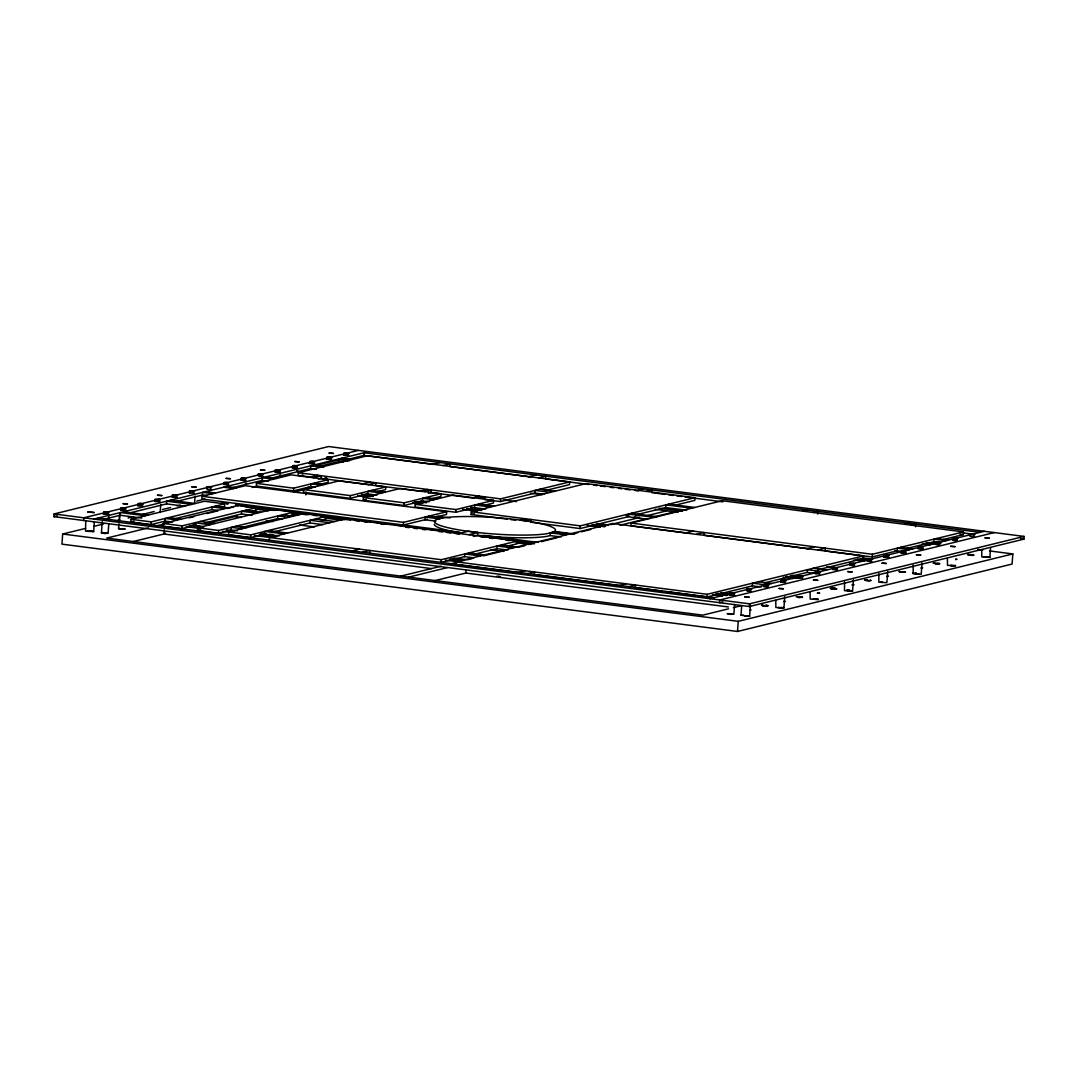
<?xml version="1.0" encoding="UTF-8"?>
<svg xmlns="http://www.w3.org/2000/svg" width="1078" height="1078" viewBox="0 0 1078 1078"><rect width="100%" height="100%" fill="white"/><g stroke="black" fill="none" stroke-linecap="round" stroke-linejoin="round"><path stroke-width="1.5" d="M53.9 516.645L54.089 513.95L328.669 446.535L1024.1 536.426L1023.911 539.135L749.331 606.537L53.9 516.645L57.174 515.85M85.566 528.395L62.686 534.014L61.958 544.147L737.514 631.465L1012.094 564.05L1012.821 553.93L989.469 550.912M83.68 520.499L83.895 517.79L190.132 491.716M85.728 520.822L85.58 531.144L93.651 531.589L94.338 521.927M104.674 533.004L101.413 532.842L102.221 521.59M104.997 533.394L108.11 533.327L108.811 523.558M109.04 520.351L108.622 516.861M124.63 528.719L125.264 529.109L118.567 528.624L118.917 523.8M119.146 520.593L119.604 514.152M119.483 520.431L119.941 514.004M104.283 519.165L120.21 515.257L120.413 512.562L145.287 515.769M172.642 522.116L165.082 521.132L151.014 524.595L130.815 521.981L131.004 519.273L204.456 501.243L224.655 503.857L224.453 506.566L221.34 507.32M151.014 524.595L151.203 521.887L224.655 503.857M160.177 512.522L160.757 504.491M534.432 543.218L239.464 505.137L163.277 523.463L163.074 526.158L181.886 528.597L194.566 525.485L194.768 522.776L209.994 524.743M133.335 541.506L163.91 534.001L164.22 529.662M165.082 521.132L165.284 518.437L177.385 520M128.134 513.317L166.538 503.884L166.726 501.189L191.601 504.396M181.886 528.597L182.074 525.889L256.335 507.657L256.146 510.366L251.592 511.484M194.619 502.496L195.078 496.069M237.322 530.848L231.204 530.053L218.484 533.165L197.517 530.457L197.705 527.762L273.219 509.22M434.528 517.386L446.535 514.449L446.723 511.74L245.272 485.706L202.031 496.311L201.829 499.02L460.023 532.316M175.054 501.796L202.502 495.058L202.704 492.35L212.824 493.67M173.154 519.151L211.894 509.638L212.083 506.943L224.184 508.506M218.484 533.165L218.672 530.47L294.186 511.929L293.998 514.637L289.605 515.715M321.298 520.189L325.893 519.057L326.082 516.362L304.09 513.519L228.765 532.006L228.576 534.715L250.568 537.558L264.582 534.109L279.121 535.995M231.204 530.053L231.393 527.344L242.119 528.732M204.618 523.019L241.459 513.963L241.647 511.268L256.874 513.236M250.568 537.558L250.756 534.85L326.082 516.362M318.805 484.642L328.076 482.378L328.264 479.67L291.073 474.859L256.47 483.362L256.281 486.057L293.472 490.867L310.774 486.623L315.18 487.189M232.646 487.66L262.075 480.438L262.277 477.729L273.489 479.184M264.582 534.109L264.784 531.414L284.161 533.92M269.365 540.199L269.567 537.504L346.011 518.734M240.65 527.735L277.666 518.639L277.854 515.944L288.567 517.332M293.472 490.867L293.661 488.159L328.264 479.67M544.417 490.759L569.507 484.601L569.696 481.906L367.436 455.751L298.283 472.73L298.094 475.438L311.138 477.123M305.802 494.91L306.004 492.013M271.575 478.106L310.545 468.539L310.733 465.831L323.656 467.367L323.723 466.491L313.469 465.157L313.415 466.033L338.842 459.794L347.628 460.926M310.774 486.623L310.963 483.914L321.244 485.248M272.909 532.074L309.992 522.965L310.181 520.27L329.572 522.763M318.333 479.077L321.069 478.403L321.257 475.694L313.078 477.702M319.64 466.302L338.708 461.613L338.91 458.918L349.164 460.239L349.097 461.114M350.404 495.624L303.619 489.574L303.43 492.282L350.215 498.319L350.404 495.624L385.762 486.946L385.56 489.641L376.074 491.972M346.267 459.767L363.906 455.428L364.108 452.733L980.05 532.343M433.882 499.747L422.67 498.292L422.482 501L404.048 505.515L363.178 500.232L363.367 497.537L400.221 488.482L441.104 493.764L440.915 496.473L431.645 498.75M369.633 553.162L369.821 550.454L362.626 552.232M404.048 505.515L404.25 502.82L441.104 493.764M446.723 511.74L403.482 522.358L403.293 525.053L427.319 519.165M485.935 504.881L493.428 503.049L493.616 500.34L452.895 495.085L415.259 504.315L415.07 507.01L455.792 512.279L474.616 507.657L474.805 504.962L490.665 507.01M428.37 493.306L431.119 492.633L431.308 489.924L424.436 491.622M508.587 545.832L517.561 543.635L517.763 540.927L441.306 559.698L441.118 562.406L464.578 556.639L473.902 557.852M455.792 512.279L455.994 509.584L493.616 500.34M817.838 569.79L863.235 558.647L863.424 555.938L612.479 523.504L456.25 561.854L456.048 564.562L503.574 570.707M464.578 556.639L464.766 553.944L480.316 555.952M433.679 580.934L465.858 573.038L466.06 570.141M507.428 519.165L471.099 514.462L471.288 511.767L586.041 483.591L695.014 497.686L694.825 500.381L674.774 505.299M459.457 533.394L468.162 531.252L477.864 532.505L477.662 535.214L473.309 536.278M473.431 554.469L496.958 548.689L497.147 545.994L512.697 548.001M478.43 498.386L484.736 496.837L484.548 499.532L500.367 501.58L500.556 498.871L569.696 481.906M500.367 501.58L534.931 493.091L535.133 490.396L550.359 492.363M478.875 535.348A60.624 8.233 4.1 0 0 547.018 536.345L550.076 535.564L550.265 532.855L554.227 531.885L570.006 533.933M525.781 518.814L520.283 520.162L525.444 520.822L530.942 519.475L530.753 522.183L580.072 528.557L580.274 525.848L695.014 497.686M580.072 528.557L628.191 516.739L628.393 514.044L654.319 517.386M942.576 539.687L963.274 534.607L963.462 531.912L722.22 500.718L631.142 523.073L630.953 525.781L688.114 533.165M635.791 514.88L665.611 507.549L665.813 504.854L691.739 508.21M698.665 595.918L706.993 596.996L707.195 594.301L863.424 555.938M730.075 614.325L733.902 614.217L734.603 604.448M737.514 631.465L738.241 621.332L1012.821 553.93M750.409 605.108L749.601 616.373L741.004 615.255L741.691 605.607M749.331 606.537L749.52 603.828L1024.1 536.426M706.993 596.996L752.336 585.866L752.525 583.171L767.981 585.138M775.783 600.406L775.864 607.507L783.935 607.952L784.73 596.686M764.679 582.834L807.166 572.405L807.368 569.71L820.803 571.448L968.987 535.065M810.104 591.97L810.184 599.085L818.256 599.516L817.703 598.842M817.798 514.098L818 511.403L813.459 512.522M844.546 581.945L844.505 590.65L852.577 591.094L853.385 579.843M817.771 550.036L825.344 548.176L825.155 550.885L872.196 556.962L872.398 554.267L963.462 531.912M878.866 573.509L878.84 582.228L886.898 582.672L887.706 571.407M915.545 526.738L915.734 524.043L911.206 525.148M922.027 562.986L921.218 574.237L913.16 573.806L913.187 565.088M906.746 548.486L933.844 541.83L934.033 539.135L946.08 540.684M947.4 558.269L947.481 565.371L955.539 565.815L955 565.141M981.721 549.847L981.802 556.949L989.86 557.393L990.561 547.745M101.413 532.842L102.747 532.505M109.269 517.13L108.568 517.413M118.567 528.624L119.281 528.341M177.344 497.618L171.941 497.227L173.019 496.971M246.566 483.429L245.326 483.618M326.014 478.08L327.119 478.43M732.407 614.015L731.679 614.19M763.035 605.378L764.612 605.715M881.534 582.282L880.753 581.945L882.073 581.81M904.024 571.879L903.283 572.068M904.887 571.933L901.019 571.892M953.653 565.492L951.928 565.546M107.706 512.535L107.409 512.158M124.873 508.317L124.563 507.94M193.514 491.46L193.218 491.083M210.682 487.256L210.372 486.879M223.631 484.413L228.832 484.979L227.822 484.574M227.835 483.038L227.539 482.661M105.873 533.3L106.493 533.044M240.798 480.209L246 480.775L244.383 480.262M245.002 478.821L244.693 478.443M122.609 529.096L123.418 528.759M262.17 474.616L261.86 474.239M296.733 466.154L295.022 465.925M313.9 461.936L312.189 461.721M330.811 457.759L329.625 457.274M347.965 453.555L346.2 452.895M733.512 593.426L733.202 593.048M750.665 589.208L750.369 588.831M767.832 584.99L767.523 584.613M785 580.786L784.69 580.409M802.153 576.568L801.857 576.191M819.32 572.351L819.01 571.973M870.795 559.711L868.342 559.037M887.962 555.507L887.234 555.062M765.569 605.769L766.727 605.647L765.623 605.297M767.388 605.809L766.579 605.31M905.129 551.289L904.402 550.845M796.103 596.66L801.736 597.104M922.283 547.072L921.569 546.64M800.321 597.333L800.698 597.01M939.45 542.867L938.722 542.423M956.604 538.65L955.89 538.205M834.641 588.911L835.369 588.804L834.682 588.521M848.952 590.825L849.76 590.488M887.706 576.231L886.642 576.407M933.993 563.026L936.23 563.592M936.715 563.619L938.345 563.524L937.658 563.242M972.275 555.183L971.979 554.806M986.249 557.124L987.057 556.787M193.38 490.921L343.774 454M347.022 453.205L358.475 450.388M93.813 519.084L368.393 451.682M93.732 526.387L103.542 523.975M114.982 521.173L119.887 519.973M128.053 517.966L132.958 516.753M142.768 514.354L154.208 511.538M162.387 509.53L170.553 507.536M177.088 505.919L180.363 505.124M196.708 501.108L204.874 499.101M252.279 487.472L257.17 486.259M299.671 475.829L302.945 475.034M309.669 477.271L317.848 475.263M130.815 521.981L133.982 521.2M120.763 529.055L121.841 528.799M148.535 527.829L106.709 538.097L702.789 615.147L728.526 608.827M154.976 526.239L164.624 523.881M189.162 517.858L193.946 516.685M206.707 513.546L217.877 510.81M227.445 508.452L233.832 506.889M293.445 492.255L338.964 480.896L385.762 486.946M433.154 464.254L440.08 462.556M362.356 483.914L370.118 482.014M207.582 523.288L234.694 516.631L241.337 517.48M443.058 465.534L449.984 463.836L449.796 466.531L530.713 477.002M368.15 484.669L375.899 482.769L375.71 485.464L422.36 491.501M197.517 530.457L200.589 529.702M350.215 498.319L367.881 493.98L368.083 491.285L381.679 493.037M363.178 500.232L366.224 499.491M420.663 491.123L427.548 489.439M528.934 476.638L535.86 474.94M538.852 477.918L545.764 476.22L545.576 478.915L588.723 484.494M473.255 497.713L479.562 496.163M471.099 514.462L474.333 513.68M352.331 550.898L359.526 549.133M637.866 490.301L643.674 488.873M469.146 534.648L477.864 532.505M646.18 491.366L651.988 489.938L651.786 492.646L665.032 494.357M400.841 576.11L441.064 566.233M449.108 564.266L458.756 561.894L445.47 560.183M472.124 558.62L467.34 559.792L454.04 558.067M483.294 555.871L504.032 550.777M518.383 547.26L524.757 545.697M541.318 541.628L557.272 537.706M571.623 534.189L578.01 532.626M581.204 531.831L590.771 529.487M610.525 524.636L639.483 517.521M645.924 515.944L666.837 510.81M408.656 577.121L447.276 567.648M619.958 525.255L645.709 518.936M653.753 516.955L674.666 511.821M518.491 572.378L525.08 570.761M685.635 532.963L693.208 531.104M527.91 573.59L534.499 571.973L534.311 574.682L620.915 585.866M696.469 534.365L704.042 532.505L703.853 535.2L809.376 548.837M802.948 511.161L807.489 510.042M619.527 585.435L626.102 583.818M628.946 586.648L635.535 585.031L635.346 587.739L662 591.175M904.711 524.312L909.239 523.194M806.937 548.635L814.51 546.775M872.196 556.962L897.152 550.845L897.341 548.136L909.401 549.699M709.755 598.708L764.356 585.3M797.922 577.053L765.299 585.004M801.197 576.258L815.898 572.647M972.154 534.284L984.335 531.292M994.293 532.572L719.7 599.988L719.498 602.683L722.786 601.874M733.363 607.642L741.408 605.661M798.124 597.32L800.914 597.279M833.213 588.238L830.181 588.453L835.234 588.857M902.178 571.785L900.076 572M969.742 555.197L972.531 555.143M258.316 475.937L263.153 476.557L260.148 475.924M222.876 503.022L221.542 503.345L227 503.453M870.458 559.738L872.021 559.603L869.03 559.064M867.035 561.045L871.873 561.678L869.582 561.086M849.882 565.263L854.719 565.883L853.102 565.371M832.715 569.48L837.552 570.1L836.555 569.683M815.561 573.685L819.886 573.995M747.755 588.682L748.051 589.06M968.677 554.55L973.003 554.86M730.588 592.9L730.897 593.277M933.844 562.878L933.144 563.174L938.21 563.578M899.524 571.313L898.823 571.596L900.48 571.946M866.389 579.951L867.116 580.382M870.35 580.53L869.474 580.624M832.068 588.372L832.795 588.817M797.073 596.673L798.475 597.239M762.752 605.108L761.54 605.176L762.698 605.553M727.919 613.436L727.205 613.732L728.876 614.083M747.566 616.104L745.518 616.077M347.628 453.569L349.205 453.434L346.779 453.056M313.294 461.99C318.738 461.761 305.087 460.912 311.448 461.896M293.917 465.642L293.539 465.979M296.14 466.208C301.597 466.1 288.621 465.036 293.876 466.046M296.706 471.113L298.027 470.911L296.868 470.534M261.819 474.63L263.396 474.495L261.442 474.172M279.539 475.331L280.671 474.872M242.429 478.282L241.701 478.403L242.388 478.686M244.652 478.848L246.229 478.713L244.275 478.389M207.353 488.536C203.567 489.156 214.239 489.938 210.668 488.779M190.954 490.921L190.213 491.11L191.79 491.433M193.164 491.487L194.741 491.352L192.329 490.975M190.186 492.754L189.108 493.023L194.35 493.212M139.466 503.561L139.075 503.884M141.69 504.127L143.253 504.086L141.73 503.722M226.906 504.046L228.253 503.709L226.986 503.318M123.471 529.204L124.024 528.732M103.057 532.599L101.965 532.855L102.989 533.179M971.197 533.893L970.82 534.23M970.523 535.739C966.75 536.359 977.423 537.14 973.838 535.982M939.1 542.881C944.463 542.557 930.92 541.83 937.254 542.786M919.709 546.533L918.982 546.721L919.669 546.937M921.933 547.098C927.309 546.775 913.74 546.074 920.086 547.004M887.612 555.52L889.188 555.386L886.776 555.008M868.235 559.172L867.494 559.361L868.181 559.576M968.812 554.415L967.478 554.631L972.073 555.439M955.674 559.657L957.008 559.32L955.755 558.93M836.124 568.16L837.7 568.119L836.178 567.769M938.13 563.767L939.841 563.659L939.207 563.268M939.14 563.821L937.51 563.767M816.747 571.812L816.369 572.149M818.97 572.378L820.547 572.243L818.121 571.866M920.962 567.985L921.865 567.607M921.353 568.079L922.674 567.863L922.04 567.486M784.649 580.799C789.568 580.88 780.054 579.56 782.385 580.638M915.909 573.388L915.06 573.523L915.855 573.86M918.887 574.022L917.445 574.035M887.032 576.501L888.353 576.299L887.72 575.908M765.259 584.451L764.531 584.572L765.218 584.855M767.482 585.017L769.059 584.882L766.647 584.505M832.418 588.345L830.828 588.386L831.839 588.804M846.809 590.272L847.753 590.245M818 593.264L819.078 592.994L817.528 592.725M784.056 601.78L785.404 601.457L784.137 601.052M766.512 605.903L768.223 605.782L766.984 605.27M767.536 605.957L765.097 605.755M749.736 610.202L751.07 610L750.436 609.609M912.608 573.132L916.381 573.011M741.004 615.255L743.51 615.188M345.822 453.003L343.828 453.043L345.769 453.474M347.197 453.569L348.127 453.703M345.256 454.835L343.559 455.105L348.8 455.293M330.959 457.907L328.952 457.84M311.502 461.424L310.343 461.613L311.03 461.829M312.876 462.004L313.806 462.125M296.639 466.343L293.957 466.195M277.181 469.86L276.372 470.183M278.555 470.426L280.536 470.385L279.027 470.021M279.485 470.547L276.79 470.399M262.318 474.765L260.916 474.616M242.86 478.282L240.866 478.322L243.857 478.955M244.234 478.848L245.164 478.982M227.997 483.187L225.315 483.038M208.539 486.704L207.367 486.892L210.83 487.404M209.914 487.283L211.894 487.229L209.954 486.811M308.928 487.418L306.273 487.835L308.807 488.482M193.676 491.608L192.275 491.474M174.205 495.139L173.046 495.314L174.623 495.651M175.579 495.705L177.574 495.664L176.051 495.301M176.509 495.826L175.108 495.691M159.355 500.044L156.054 499.801M139.884 503.561L137.903 503.601L141.568 504.261M141.258 504.127L142.188 504.248M125.035 508.466L121.733 508.223M105.563 511.983L104.404 512.104L105.509 512.454M106.938 512.549L108.945 512.414L106.52 512.037M107.867 512.683L106.466 512.535M971.628 533.893L969.634 533.933L971.157 534.297M973.919 534.594L971.911 534.513M955.836 538.677L957.83 538.542L953.653 538.434M956.765 538.798L955.364 538.663M937.294 542.315L936.149 542.436L936.836 542.719M939.598 543.016L938.197 542.867M921.515 547.098L922.445 547.233M902.973 550.75L901.828 550.858L902.502 551.154M905.277 551.437L902.596 551.289M887.194 555.534L888.11 555.655M971.83 555.345C978.325 555.561 967.815 553.822 969.661 555.049M868.652 559.172L866.658 559.307L869.07 559.684M870.957 559.873L869.555 559.725M852.86 563.956L854.854 563.915L853.331 563.551M853.789 564.077L849.491 563.524L853.25 563.403M834.332 567.594L833.523 567.931M836.636 568.295L833.334 568.052M818.539 572.378L819.469 572.499M800.011 576.029L798.852 576.137L799.539 576.42M802.315 576.717L799.62 576.568M799.526 577.862L797.841 578.037L802.719 578.212M866.847 579.789L864.516 579.91L866.16 580.382M867.17 579.924L865.661 580.274M784.218 580.799L785.148 580.934M868.855 580.624L871.199 580.503L870.566 580.126M782.372 582.08L780.674 582.255L785.566 582.43M881.481 581.824L882.383 581.851M765.69 584.451L763.696 584.492L765.636 584.909M851.943 584.936L854.032 584.721L853.399 584.33M747.593 588.534L750.288 588.682M831.906 588.224L834.615 588.372M749.897 589.235L751.905 589.1L749.48 588.709M750.827 589.356L748.132 589.208M730.439 592.752L731.841 592.887M731.369 592.873L729.375 592.913L731.315 593.345M733.66 593.574L731.652 593.493M817.38 593.264L819.711 593.143L817.703 592.523M814.631 599.247L816.369 599.193L815.103 598.842M815.52 599.328L814.159 599.233M780.31 607.669L781.2 607.749M731.248 614.19L733.094 613.948M745.989 616.104L746.879 616.185M346.294 453.016L344.664 453.124L345.351 453.407M347.507 453.703L345.445 453.555M329.14 457.234L327.51 457.341L328.197 457.624M329.572 457.773L332.024 457.746L330.084 457.315M313.186 462.125L311.798 462.058M294.024 465.521L295.426 465.588M296.019 466.343L294.631 466.262M277.652 469.873L275.186 469.9L276.709 470.264M260.485 474.091L259.205 474.401M261.698 474.765L260.31 474.697M242.55 478.147L244.612 478.309M243.763 478.834L244.544 478.982M209.011 486.73L206.545 486.744L209.536 487.377M191.062 490.786L193.137 490.948M191.844 490.935L189.378 490.962L193.056 491.622M157.172 501.203L154.787 501.445L160.029 501.634M139.574 503.426L142.256 503.669M971.305 533.772L972.086 533.906M972.518 534.445L974.984 534.418L973.043 534.001M123.202 507.792L121.922 508.102M954.677 539.97C947.724 539.862 960.053 541.708 956.685 540.186M106.035 512.01L103.582 512.023L105.981 512.508M938.978 543.016L937.59 542.948M919.83 546.398L921.218 546.479M921.825 547.233L919.75 547.085M168.424 522.21L164.705 522.439L167.238 523.234M168.667 522.507L166.78 522.628L168.06 523.032M903.445 550.764C895.791 550.777 911.449 551.869 903.93 550.804M985.777 557.097L987.583 556.814M886.291 554.981L884.661 555.076L885.348 555.359M886.722 555.507L887.504 555.655M123.175 529.325L120.588 529.136M870.337 559.873L868.262 559.725M935.165 563.686L937.739 563.875M834.803 567.621L832.337 567.634L833.86 567.998M836.016 568.295L833.941 568.146M816.855 571.677L818.93 571.839M817.636 571.825L815.184 571.852L816.706 572.216M818.067 572.364L818.849 572.512M800.914 576.582C808.648 576.528 792.829 575.423 800.428 576.541M866.604 579.694L867.534 579.816M868.167 580.597L869.097 580.719M784.528 580.934L780.863 580.274L784.609 580.26M765.38 584.316L766.162 584.465M767.374 585.152L765.973 585.071M765.892 586.311C758.952 586.203 771.282 588.049 767.9 586.54M833.752 588.898L835.72 588.561M847.591 590.259L848.305 590.259M848.48 590.798L850.69 590.771L848.548 590.299M748.994 588.682L746.528 588.709L748.469 589.127M732.258 593.426L734.724 593.399L732.784 592.981M798.987 596.794L797.72 597.104M799.526 597.455L802.544 597.36L800.361 596.942M766.135 605.998L764.396 605.903M779.839 607.655L781.914 607.453M731.571 614.325L729.065 613.961M346.119 453.622L346.82 453.676M329.747 457.166L326.674 457.261L328.615 457.678M329.504 459.12L326.391 459.322L331.633 459.511M311.879 461.33L312.58 461.371M277.558 469.752L278.259 469.806M277.477 470.48L278.178 470.534M261.092 474.01L258.033 474.118L259.555 474.468M243.224 478.174L243.938 478.228M971.992 533.785L972.706 533.839M310.006 487.458L312.189 487.647M310.814 487.795L308.362 487.876L309.642 488.28M226.771 482.445C217.985 482.297 233.279 483.779 227.121 482.594M955.539 538.057L952.467 538.151L953.99 538.515M954.758 538.731L955.458 538.784M208.903 486.609L209.617 486.65M937.671 542.221L938.386 542.261M938.224 544.242C930.071 543.757 942.468 546.047 939.517 544.403M920.437 547.152L921.138 547.206M174.582 495.031L175.97 495.152M175.215 495.813L172.224 495.179L176.576 495.247M903.351 550.642L904.051 550.696M985.292 557.07L986.087 557.178M886.898 554.9L883.825 554.995L886.817 555.628M140.261 503.453L141.649 503.588M140.895 504.234L138.9 504.019M140.719 505.461L137.62 505.663L142.862 505.851M936.014 563.781L936.89 563.834M951.766 565.6L950.176 565.438M852.496 564.063L851.108 563.929M105.94 511.888L107.328 512.01M105.86 512.602L106.56 512.656M901.68 572.202L905.52 572.081L904.887 571.69M834.709 567.5L836.097 567.621M818.175 572.485L816.787 572.364M868.248 580.692L866.51 580.53M800.388 575.921L801.762 576.043M783.841 580.907L782.466 580.786M104.27 533.435L105.159 533.502M833.146 588.143L835.625 588.413M832.189 588.965L836.865 588.938L834.264 588.453M833.038 589.06L833.927 589.114M848.063 590.272L848.858 590.299M766.054 584.343L767.442 584.465M847.995 590.771L848.804 590.879M748.819 589.289L749.52 589.329M749.453 590.582C741.3 590.097 753.697 592.401 750.746 590.744M798.892 596.66L799.606 596.713M799.593 597.549L797.868 597.387M731.733 592.765L733.121 592.9M813.674 599.193L814.483 599.314M765.205 605.876L763.547 605.809M779.354 607.615L780.149 607.736M745.828 616.158L744.723 616.064M328.278 457.759L329.073 457.732M972.585 533.947L973.986 534.001M311.111 461.977L311.919 461.95M971.238 534.445L972.033 534.405M954.07 538.65L954.879 538.623M278.137 469.914L278.933 469.873M936.917 542.867L937.712 542.84M326.526 478.578L327.375 478.672M260.97 474.118L261.779 474.091M259.636 474.616L260.431 474.589M985.521 557.137L984.403 556.949M242.469 478.834L243.156 478.901M227.458 482.513L224.534 482.607L225.221 482.904M885.429 555.507L886.103 555.574M950.5 565.438L955.539 565.815M209.496 486.757L210.291 486.73M900.831 572.108L901.774 572.122M835.288 567.648L836.703 567.715M158.803 499.37C147.201 498.791 165.379 500.866 158.897 499.518M817.582 572.324L816.181 572.27M867.453 580.543L865.755 580.422M882.559 582.416L881.44 582.228M124.482 507.792C112.638 507.347 132.702 509.355 123.687 507.819M832.445 588.898L833.254 588.857M847.537 590.717L848.238 590.838M799.701 596.633L801.911 596.969M799.472 596.821L800.294 596.794M813.216 599.139L813.917 599.274M730.978 593.426L731.773 593.399M103.421 533.354L107.221 533.044M778.882 607.574L779.596 607.696M729.227 614.244L730.17 614.244M1020.596 538.704L1023.911 539.135M363.906 455.428L433.275 464.402M593.695 485.14L597.01 485.572M600.338 485.989L605.31 486.636M610.296 487.283L613.611 487.714M618.583 488.347L621.912 488.779M625.227 489.21L630.199 489.857M635.185 490.503L638.499 490.921M668.333 494.789L673.292 495.422M676.607 495.853L681.565 496.5M684.88 496.918L689.839 497.564M693.154 497.996L722.92 501.836M963.368 532.923L973.259 534.203M346.51 453.286L348.221 453.515M972.302 534.176L974.013 534.405M959.999 534.189L963.274 534.607M341.645 458.244L351.9 459.565M329.356 457.503L331.054 457.719M955.148 538.394L956.86 538.609M936.405 538.542L948.465 540.105M668.805 504.113L694.731 507.469M338.708 461.613L343.1 462.192M539.916 489.21L555.143 491.177M933.844 541.83L941.377 542.8M937.981 542.598L939.693 542.827M665.611 507.549L686.686 510.271M659.197 508.21L682.549 511.241M926.083 542.719L934.424 543.797M977.786 549.403L982.799 550.049M534.931 493.091L544.067 494.276M530.578 493.198L542.207 494.708M655.208 509.315L677.981 512.252M922.256 543.824L930.57 544.902M920.828 546.815L922.539 547.045M310.545 468.539L316.406 469.294M987.273 557.056L989.86 557.393L989.321 556.72M900.561 547.354L912.608 548.904M631.263 513.33L657.203 516.685M277.868 470.143L279.579 470.358M298.283 472.73L500.556 498.871M903.66 551.033L905.372 551.249M503.264 499.896L516.551 501.607M626.237 515.783L629.552 516.214M634.538 516.861L639.524 517.507M894.942 550.521L901.666 551.424M628.191 516.739L647.649 519.259M321.069 478.403L365.038 484.089M431.119 492.633L474.374 498.225M260.701 474.347L262.412 474.576M886.507 555.237L888.205 555.466M631.142 523.073L872.398 554.267M478.659 504.019L494.506 506.067M314.372 483.079L324.653 484.413M371.519 490.436L385.115 492.201M425.648 497.564L436.859 499.02M265.269 477.002L276.48 478.443M366.304 493.67L376.95 495.152M421.148 500.758L428.882 501.822M470.992 507.199L485.706 509.099M597.293 523.531L608.922 525.026M862.683 557.838L872.654 559.118M262.075 480.438L268.489 481.26M243.547 478.565L245.258 478.794M869.34 559.455L871.051 559.671M363.946 494.344L372.301 495.422M419.046 501.459L425.729 502.321M470.816 508.156L480.828 509.449M596.04 524.339L606.052 525.633M861.524 558.66L871.536 559.954M361.453 494.33L373.136 495.84M418.224 501.674L426.565 502.752M469.981 508.358L481.664 509.867M595.204 524.541L605.23 525.835M860.689 558.862L869.03 559.94M361.399 494.964L373.096 496.473M414.828 501.876L423.182 502.954M466.599 508.56L481.623 510.5M591.822 524.757L605.176 526.482M857.306 559.064L867.318 560.358M362.248 495.381L370.589 496.459M414.006 502.079L422.347 503.156M467.434 508.978L479.117 510.5M592.657 525.175L604.354 526.684M858.142 559.482L866.483 560.56M357.721 495.772L367.692 497.066M412.564 502.86L420.865 503.938M462.422 509.315L477.365 511.241M587.052 525.417L600.338 527.142M854.099 559.94L864.071 561.234M256.47 483.362L293.661 488.159M363.367 497.537L404.25 502.82M415.259 504.315L455.994 509.584M471.288 511.767L580.274 525.848M226.38 482.782L228.091 482.998M852.172 563.673L853.884 563.888M510.729 519.596L515.675 520.229M226.299 486.569L236.419 487.876M223.591 487.229L233.724 488.536M436.765 516.214L450.052 517.939M554.752 531.467L574.682 534.041M826.786 566.637L836.865 567.985M209.226 486.986L210.924 487.216M835.019 567.877L836.73 568.106M428.707 516.16L442.735 517.979L439.137 518.868L425.109 517.049L424.907 519.758L435.822 521.159M550.265 532.855L566.058 534.904M813.162 568.281L826.61 570.019M550.076 535.564L561.126 536.992M205.399 491.689L215.533 492.996M192.059 491.204L193.77 491.42M817.852 572.095L819.563 572.31M807.166 572.405L816.127 573.563M202.502 495.058L206.855 495.624M202.031 496.311L403.482 522.358M174.892 495.422L176.603 495.637M483.294 535.321L538.124 542.409M791.885 575.207L800.199 576.285M800.698 576.312L802.409 576.528M388.336 524.016L241.405 505.03L235.503 505.056L238.022 505.865M395.006 524.892L460.131 533.3M481.839 536.103L533.597 542.8M790.726 576.029L799.081 577.121M789.891 576.245L798.246 577.323M256.335 507.657L237.537 505.232L275.591 510.406M290.615 512.346L308.982 514.718M313.994 515.365L317.323 515.796M322.335 516.443L350.727 520.122M355.727 520.768L359.068 521.2M364.081 521.846L367.423 522.278M380.777 524.002L384.118 524.434M405.827 527.236L409.155 527.668M414.168 528.314L417.509 528.746M422.522 529.392L425.864 529.824M439.218 531.548L442.559 531.98M447.559 532.626L450.9 533.058M455.913 533.718L459.255 534.149M480.963 536.952L484.291 537.383M489.304 538.03L492.646 538.461M506 540.186L509.342 540.617M514.354 541.264L534.392 543.851M786.509 576.447L796.534 577.741M244.706 506.727L248.034 507.159M251.376 507.59L273.084 510.393M293.122 512.98L306.475 514.705M321.5 516.645L344.879 519.677M516.861 541.897L531.885 543.838M785.673 576.649L797.37 578.158M255.365 509.072L268.651 510.797M291.922 513.802L298.566 514.664M325.152 518.1L341.766 520.243M516.254 542.8L529.554 544.511M783.315 577.323L793.273 578.603M315.355 518.99L334.746 521.496M170.405 500.286L195.266 503.493M215.317 506.148L227.418 507.711M282.476 514.812L293.203 516.187M245.717 510.271L260.943 512.239M157.738 499.626L159.45 499.855M783.531 580.516L785.242 580.746M501.297 544.969L516.847 546.977M846.567 590.313L848.548 590.569M849.976 590.757L852.577 591.094L852.038 590.421M211.894 509.638L217.945 510.42M166.538 503.884L184.783 506.242M241.459 513.963L252.117 515.351M277.666 518.639L282.247 519.232M309.992 522.965L322.915 524.636M758.333 581.743L771.781 583.481M496.958 548.689L507.832 550.103M140.571 503.844L142.283 504.059M766.377 584.734L768.075 584.95M266.266 520.714L272.909 521.563M299.509 524.999L314.453 526.94M490.598 549.699L503.898 551.424M752.336 585.866L761.297 587.025M123.418 508.061L125.129 508.277M749.21 588.952L750.921 589.167M468.917 552.92L484.467 554.927M815.655 599.179L818.256 599.516M200.009 521.496L215.236 523.463M123.525 511.794L148.4 515.001M168.505 517.642L180.605 519.205M236.028 526.212L246.741 527.6M268.26 530.551L287.651 533.058M106.25 512.266L107.962 512.495M732.056 593.156L733.754 593.385M193.151 524.353L196.479 524.77M262.951 533.367L266.266 533.799M269.594 534.23L272.909 534.661M721.101 592.59L731.073 593.884M120.21 515.257L141.77 518.046M193.986 525.431L203.998 526.724M260.768 534.068L272.464 535.577M452.787 558.876L464.47 560.398M719.942 593.412L728.283 594.49M191.48 525.417L203.176 526.926M226.542 529.945L233.225 530.807M259.946 534.27L274.971 536.211M450.281 558.876L463.648 560.6M717.436 593.399L727.448 594.692M189.768 525.835L203.122 527.56M226.501 530.592L233.185 531.454M259.892 534.904L274.917 536.844M450.24 559.509L461.923 561.018M715.725 593.816L727.407 595.339M188.933 526.037L202.3 527.775M227.337 531.009L234.02 531.872M259.07 535.106L275.766 537.262M449.405 559.711L459.43 561.005M716.56 594.247L726.572 595.541M197.705 527.762L218.672 530.47M131.004 519.273L151.203 521.887M163.277 523.463L182.074 525.889M228.765 532.006L250.756 534.85M186.238 526.67L199.524 528.382M222.796 531.4L229.439 532.249M254.368 535.47L269.325 537.41M269.567 537.504L441.306 559.698M712.518 594.692L722.489 595.986M456.25 561.854L707.195 594.301M98.098 518.033L714.054 597.657M506.862 571.124L521.604 573.038M665.342 591.606L695.337 595.487M766.593 605.701L762.793 605.701M781.334 607.615L783.935 607.952L783.383 607.278M54.089 513.95L749.52 603.828M497.106 576.097L500.448 576.528M163.91 534.001L431.443 568.591M465.858 573.038L728.405 606.968M121.922 528.813L123.633 529.029M89.663 531.063L93.651 531.589L93.099 530.915M104.768 533.017L106.479 533.246M732.272 614.137L728.472 614.123M747.014 616.037L749.601 616.373L749.062 615.7M62.686 534.014L738.241 621.332M970.631 534.351L971.574 534.365M953.464 538.569L954.407 538.569M972.154 554.604L972.922 554.712M984.982 557.083L984.066 556.881M312.93 461.532L313.873 461.546M295.763 465.75L296.706 465.75M293.351 466.1L294.294 466.114M278.609 469.954L279.539 469.968M276.184 470.318L277.127 470.318M325.772 478.47L326.701 478.511M853.857 563.498L850.34 563.498L851.027 563.781M259.03 474.522L259.973 474.536M849.006 590.353L849.895 590.434M159.409 499.464L156.243 499.68M799.943 596.875L800.9 596.889M236.338 515.85L237.295 515.985M779.044 607.642L778.127 607.44M121.194 528.988L120.197 528.772M104.027 533.206L103.272 533.071M90.808 530.902C94.136 531.683 81.915 531.252 90.498 530.915M326.082 478.416L324.505 478.066M762.173 605.566L763.197 605.661M164.772 533.058L165.554 533.219M120.143 528.975L119.308 528.759M460.98 532.977A60.624 8.233 4.1 0 1 434.313 524.218M103.313 513.99L108.716 514.381L103.313 513.99M120.466 509.773L125.87 510.163L120.466 509.773M123.188 503.669L127.473 503.978L123.188 503.669M157.509 495.233L161.808 495.557L157.509 495.233M191.83 486.811L196.129 487.121L191.83 486.811M226.151 478.389L230.449 478.699L226.151 478.389M260.485 469.968L264.77 470.277L260.485 469.968M274.917 471.854L280.334 472.245L274.917 471.854M292.084 467.65L297.488 468.041L292.084 467.65M294.806 461.532L299.091 461.842L294.806 461.532M309.238 463.432L314.655 463.823L309.238 463.432M329.127 453.11L333.412 453.42L329.127 453.11M729.186 594.894L734.603 595.285L729.186 594.894M744.79 596.875L749.075 597.185L744.79 596.875M779.111 588.453L783.396 588.763L779.111 588.453M813.432 580.018L817.717 580.328L813.432 580.018M847.753 571.596L852.051 571.906L847.753 571.596M882.073 563.174L886.372 563.484L882.073 563.174M883.637 556.976L889.054 557.366L883.637 556.976M900.804 552.758L906.207 553.149L900.804 552.758M916.394 554.739L920.693 555.062L916.394 554.739M917.971 548.54L923.374 548.945L917.971 548.54M950.729 546.317L955.014 546.627L950.729 546.317M985.049 537.895L989.335 538.205L985.049 537.895M87.87 511.996L94.19 512.535L87.87 511.996M553.324 532.087L547.22 533.637A60.624 8.233 4.1 0 1 479.063 532.653L464.51 530.794A60.624 8.233 4.1 0 1 440.282 518.437A60.624 8.233 4.1 0 1 515.917 519.542A60.624 8.233 4.1 0 1 553.324 532.087"/></g></svg>
